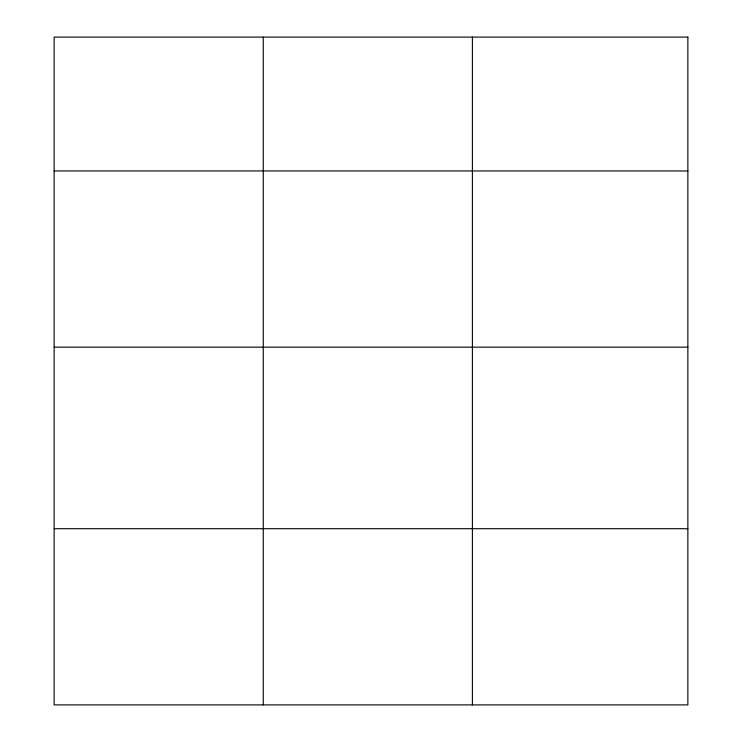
<?xml version="1.0" encoding="UTF-8"?>
<svg xmlns="http://www.w3.org/2000/svg" width="742" height="742" viewBox="0 0 742 742"><rect width="100%" height="100%" fill="white"/><g stroke="black" fill="none" stroke-linecap="round" stroke-linejoin="round"><path stroke-width="1.11" d="M54.138 170.957L687.862 170.957M54.138 347.163L687.862 347.163M54.138 528.703L687.862 528.703M472.394 37.1L472.394 704.9M263.271 37.1L263.271 704.9M687.862 37.1L54.138 37.1L54.138 704.9L687.862 704.9L687.862 37.1"/></g></svg>
